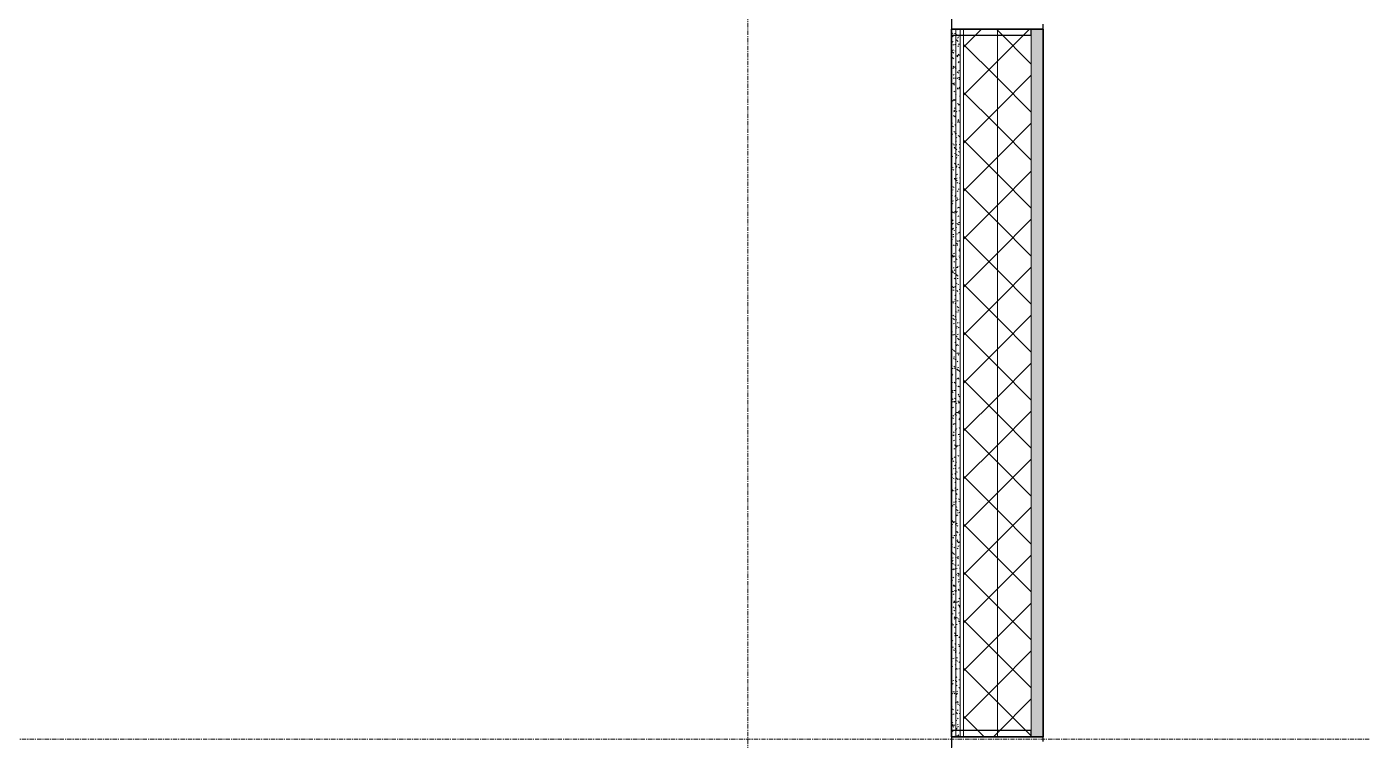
# Model space of a CAD drawing. Header units: millimetres. Extents: x -4948 to 42228, y -4856 to 69378.
# Drawn here: x 34360 to 38294, y 8489 to 10592 of the extents above; entities that cross this region are included whole.
import ezdxf

# ---------------------------------------------------------------- set-up
doc = ezdxf.new("R2010")
doc.units = ezdxf.units.MM
doc.linetypes.add('Линия сетки', pattern=[22.225, 12.7, -3.175, 3.175, -3.175])
for name, color, linetype, lineweight in [('A-FLOR', 192, 'Continuous', 13), ('A-GLAZ-CWMG', 51, 'Continuous', 9), ('A-WALL', 113, 'Continuous', 13), ('A-WALL-PATT', 111, 'Continuous', 13), ('S-GRID', 1, 'Continuous', 30)]:
    doc.layers.add(name, color=color, linetype=linetype, lineweight=lineweight)

# ---------------------------------------------------------------- blocks, each defined once
blk = doc.blocks.new('27ELB-RD-AR-0000-BIM_rvt-1-1 этаж отм_ _0_000 лотки')
at = {"layer": 'A-WALL-PATT', "lineweight": 5}
blk.add_hatch(color=252, dxfattribs=at).paths.add_polyline_path([(37354, 8499.1), (37354, 10585.1), (37319, 10585.1), (37319, 8499.1)], flags=0)
at = {"layer": 'A-GLAZ-CWMG', "color": 252, "lineweight": 25, "extrusion": (0, 0, -1)}
for p, q in [((37084, 10617.1), (37084, 10567.1)), ((37319, 10567.1), (37319, 10585.1)), ((37319, 10585.1), (37354, 10585.1)), ((37354, 10585.1), (37354, 10599.1)), ((37084, 10567.1), (37319, 10567.1)), ((37319, 8517.1), (37084, 8517.1)), ((37084, 8517.1), (37084, 8467.1)), ((37319, 8499.1), (37319, 8517.1)), ((37354, 8499.1), (37319, 8499.1)), ((37354, 8485.1), (37354, 8499.1))]:
    blk.add_line(p, q, dxfattribs=at)
at = {"layer": 'A-WALL', "color": 252, "lineweight": 35}
for p, q in [((37084, 10585.1), (37084, 8499.1)), ((37354, 10585.1), (37084, 10585.1)), ((37354, 8499.1), (37354, 10585.1)), ((37084, 8499.1), (37354, 8499.1))]:
    blk.add_line(p, q, dxfattribs=at)
at = {"layer": 'A-WALL', "color": 252, "lineweight": 9}
for p, q in [((37096.5, 8499.1), (37096.5, 10585.1)), ((37109, 8499.1), (37109, 10585.1)), ((37119, 8499.1), (37119, 10585.1)), ((37219, 8499.1), (37219, 10585.1)), ((37319, 8499.1), (37319, 10585.1))]:
    blk.add_line(p, q, dxfattribs=at)
at = {"layer": 'A-WALL-PATT', "color": 252, "linetype": 'Continuous', "lineweight": 9}
for p, q in [((37100.7, 10583), (37103.3, 10585)), ((37119, 10531.8), (37172.3, 10585.1)), ((37219, 10581.4), (37215.3, 10585.1)), ((37219, 10490.3), (37313.7, 10585.1)), ((37084, 10570.8), (37085.3, 10571)), ((37084, 10552.8), (37086.4, 10551.3)), ((37085.3, 10571.2), (37088, 10573.3)), ((37085.9, 10564.8), (37088.4, 10562.5)), ((37086.1, 10546.7), (37088.8, 10548.8)), ((37092.3, 10571.9), (37095.7, 10572.4)), ((37098.5, 10568.9), (37101.3, 10567.1)), ((37098.5, 10553.2), (37100.9, 10551.1)), ((37100.9, 10551.1), (37100.9, 10551.1)), ((37100.9, 10551.1), (37103.4, 10548.8)), ((37101.5, 10558.5), (37104.1, 10560.5)), ((37103.8, 10565.5), (37106.7, 10563.7)), ((37319, 10481.4), (37219, 10581.4)), ((37084, 10505.1), (37084.9, 10505.2)), ((37086.4, 10518.2), (37088.7, 10516.1)), ((37086.9, 10522.3), (37089.6, 10524.3)), ((37088.1, 10538.5), (37091.4, 10538.9)), ((37088.7, 10516.1), (37088.7, 10516.1)), ((37088.7, 10516.1), (37091.2, 10513.8)), ((37093.7, 10539.2), (37096.5, 10539.6)), ((37093.8, 10521.3), (37096.5, 10519.6)), ((37096.5, 10539.6), (37097, 10539.7)), ((37096.5, 10519.6), (37096.7, 10519.5)), ((37099.8, 10507.2), (37103.1, 10507.6)), ((37099.8, 10506), (37102.3, 10503.7)), ((37102.3, 10534), (37104.9, 10536.1)), ((37103.1, 10509.6), (37105.7, 10511.6)), ((37104, 10540.6), (37107.4, 10541)), ((37105.4, 10507.9), (37108.8, 10508.3)), ((37108.7, 10537.1), (37109, 10536.9)), ((37219, 10440), (37119, 10540)), ((37084, 10472.2), (37086.3, 10472.5)), ((37084.8, 10501.8), (37087.6, 10500)), ((37087.6, 10471), (37090.1, 10468.7)), ((37087.7, 10497.8), (37090.4, 10499.8)), ((37088.5, 10473.3), (37091.2, 10475.4)), ((37089.7, 10473.4), (37092.5, 10471.6)), ((37093.3, 10473.4), (37096.5, 10473.8)), ((37095.1, 10470), (37096.5, 10469.1)), ((37096.5, 10473.8), (37096.6, 10473.9)), ((37096.5, 10469.1), (37097.9, 10468.2)), ((37103.9, 10485.1), (37106.5, 10487.1)), ((37104.1, 10489.5), (37106.9, 10487.7)), ((37119, 10390.3), (37219, 10490.3)), ((37085, 10425.8), (37087.9, 10424)), ((37089, 10440), (37092.3, 10440.4)), ((37089.3, 10448.9), (37092, 10450.9)), ((37090.1, 10424.4), (37092.8, 10426.4)), ((37094.7, 10440.7), (37096.5, 10441)), ((37096.5, 10441), (37098, 10441.2)), ((37100, 10441.6), (37102.8, 10439.8)), ((37100.3, 10459.4), (37102.6, 10457.2)), ((37102.6, 10457.2), (37102.6, 10457.2)), ((37102.6, 10457.2), (37105.1, 10455)), ((37104.7, 10460.6), (37107.3, 10462.7)), ((37105, 10442.1), (37108.3, 10442.5)), ((37105.3, 10438.2), (37108.1, 10436.4)), ((37105.5, 10436.1), (37108.1, 10438.2)), ((37219, 10348.9), (37319, 10448.9)), ((37319, 10340), (37219, 10440)), ((37084, 10406.4), (37085.8, 10406.7)), ((37088.1, 10424.4), (37090.5, 10422.2)), ((37090.5, 10422.2), (37090.5, 10422.2)), ((37090.5, 10422.2), (37092.9, 10420)), ((37090.9, 10399.9), (37093.6, 10402)), ((37095.3, 10394), (37096.5, 10393.3)), ((37096.5, 10393.3), (37098.1, 10392.2)), ((37100.7, 10408.6), (37104.1, 10409.1)), ((37101.5, 10412.1), (37104, 10409.8)), ((37106.3, 10411.7), (37108.9, 10413.7)), ((37106.4, 10409.4), (37109, 10409.7)), ((37107.1, 10387.2), (37109, 10388.7)), ((37219, 10298.6), (37119, 10398.6)), ((37084, 10373.5), (37087.2, 10374)), ((37086.3, 10374.5), (37089.1, 10372.7)), ((37089.4, 10377.1), (37091.8, 10374.8)), ((37091.7, 10375.5), (37094.4, 10377.5)), ((37092.5, 10351), (37095.2, 10353)), ((37094.2, 10374.9), (37096.5, 10375.2)), ((37096.5, 10375.2), (37097.5, 10375.3)), ((37102, 10365.5), (37104.4, 10363.4)), ((37104.4, 10363.4), (37104.4, 10363.4)), ((37104.4, 10363.4), (37106.8, 10361.1)), ((37105.6, 10362.2), (37108.4, 10360.4)), ((37107.9, 10362.7), (37109, 10363.6)), ((37119, 10248.9), (37219, 10348.9)), ((37084, 10307.8), (37086.8, 10308.1)), ((37089.9, 10330.5), (37092.2, 10328.4)), ((37090, 10341.4), (37093.3, 10341.9)), ((37091.2, 10346.1), (37094, 10344.3)), ((37092.2, 10328.4), (37092.2, 10328.4)), ((37092.2, 10328.4), (37094.7, 10326.1)), ((37093.3, 10326.5), (37096, 10328.6)), ((37095.6, 10342.2), (37096.5, 10342.3)), ((37096.5, 10342.7), (37099.4, 10340.9)), ((37096.5, 10342.3), (37098.9, 10342.6)), ((37101.4, 10314.3), (37104.3, 10312.5)), ((37101.7, 10310.1), (37105, 10310.5)), ((37103.3, 10318.3), (37105.7, 10316)), ((37105.9, 10343.6), (37109, 10344)), ((37106.8, 10310.9), (37109, 10309.5)), ((37107.3, 10310.9), (37109, 10311.1)), ((37108.7, 10338.3), (37109, 10338.5)), ((37219, 10207.5), (37319, 10307.5)), ((37084.8, 10275), (37088.2, 10275.4)), ((37086.5, 10298.5), (37089.4, 10296.7)), ((37091.1, 10283.3), (37093.6, 10281)), ((37094.1, 10302), (37096.5, 10303.8)), ((37094.9, 10277.6), (37096.5, 10278.8)), ((37095.2, 10276.4), (37096.5, 10276.5)), ((37096.5, 10303.8), (37096.8, 10304.1)), ((37096.5, 10278.8), (37097.6, 10279.6)), ((37096.5, 10276.5), (37098.5, 10276.8)), ((37103.8, 10271.7), (37106.1, 10269.5)), ((37106.1, 10269.5), (37106.1, 10269.5)), ((37106.1, 10269.5), (37108.6, 10267.3)), ((37319, 10198.6), (37219, 10298.6)), ((37084, 10249.6), (37085.2, 10248.8)), ((37087.8, 10247.2), (37090.6, 10245.4)), ((37090.9, 10242.9), (37094.2, 10243.4)), ((37091.6, 10236.7), (37093.9, 10234.5)), ((37093.9, 10234.5), (37093.9, 10234.5)), ((37093.9, 10234.5), (37096.4, 10232.3)), ((37095.7, 10253.1), (37096.5, 10253.7)), ((37096.5, 10253.7), (37098.4, 10255.1)), ((37096.5, 10243.7), (37099.9, 10244.1)), ((37096.5, 10228.6), (37099.2, 10230.7)), ((37096.8, 10266.7), (37099.6, 10264.9)), ((37106.9, 10245), (37109, 10245.3)), ((37107, 10234.9), (37109, 10233.7)), ((37219, 10157.2), (37119, 10257.2)), ((37084, 10197.5), (37084.3, 10197.3)), ((37084.4, 10209.2), (37087.7, 10209.6)), ((37092.7, 10218.8), (37095.5, 10217)), ((37092.8, 10189.4), (37095.3, 10187.1)), ((37097.3, 10204.2), (37100, 10206.2)), ((37098, 10215.4), (37100.8, 10213.6)), ((37102.6, 10211.6), (37105.9, 10212)), ((37105, 10224.4), (37107.5, 10222.1)), ((37108.3, 10212.3), (37109, 10212.4)), ((37119, 10107.5), (37219, 10207.5)), ((37084, 10168.8), (37084.4, 10169.2)), ((37085.8, 10176.5), (37089.1, 10176.9)), ((37088, 10171.3), (37090.8, 10169.5)), ((37096.1, 10177.8), (37096.5, 10177.9)), ((37096.5, 10177.9), (37099.4, 10178.3)), ((37098.1, 10179.7), (37100.8, 10181.7)), ((37098.9, 10155.2), (37101.6, 10157.3)), ((37102.9, 10187), (37105.7, 10185.2)), ((37105.5, 10177.8), (37107.8, 10175.7)), ((37107.8, 10175.7), (37107.8, 10175.7)), ((37107.8, 10175.7), (37109, 10174.6)), ((37108.3, 10183.6), (37109, 10183.2)), ((37219, 10066.1), (37319, 10166.1)), ((37319, 10057.2), (37219, 10157.2)), ((37084, 10143.7), (37085.2, 10144.7)), ((37084, 10123.3), (37086.7, 10121.5)), ((37084, 10118.7), (37086, 10120.2)), ((37085.3, 10110.7), (37088.7, 10111.1)), ((37089.2, 10119.9), (37092.1, 10118.1)), ((37091.8, 10144.4), (37095.2, 10144.8)), ((37093.3, 10142.8), (37095.7, 10140.7)), ((37095.7, 10140.7), (37095.7, 10140.7)), ((37095.7, 10140.7), (37096.5, 10139.9)), ((37096.5, 10139.9), (37098.2, 10138.4)), ((37097.5, 10145.1), (37100.8, 10145.6)), ((37098.3, 10139.5), (37101.1, 10137.7)), ((37099.7, 10130.7), (37102.4, 10132.8)), ((37103.6, 10113.1), (37106.9, 10113.5)), ((37106.7, 10130.6), (37109, 10128.5)), ((37107.8, 10146.5), (37109, 10146.7)), ((37219, 10015.8), (37119, 10115.8)), ((37084, 10105.3), (37086, 10103.4)), ((37084, 10077.6), (37084.4, 10077.7)), ((37084.2, 10093.7), (37086.8, 10095.8)), ((37086.7, 10078), (37090, 10078.4)), ((37094.1, 10091.5), (37096.5, 10090.1)), ((37094.6, 10095.6), (37096.5, 10093.8)), ((37096.5, 10093.8), (37097.1, 10093.3)), ((37096.5, 10090.1), (37097, 10089.7)), ((37097, 10079.3), (37100.4, 10079.8)), ((37099.5, 10088.1), (37102.3, 10086.3)), ((37100.5, 10106.3), (37103.2, 10108.3)), ((37101.3, 10081.8), (37104, 10083.8)), ((37107.2, 10084), (37109, 10082.4)), ((37108.5, 10107.7), (37109, 10107.4)), ((37084, 10059.1), (37084.9, 10058.3)), ((37085, 10069.2), (37087.6, 10071.3)), ((37085.8, 10044.8), (37088.4, 10046.8)), ((37089.5, 10044), (37092.3, 10042.2)), ((37092.8, 10045.9), (37096.1, 10046.3)), ((37095.1, 10049), (37096.5, 10047.7)), ((37096.5, 10047.7), (37097.4, 10046.8)), ((37097.4, 10046.8), (37097.4, 10046.8)), ((37097.4, 10046.8), (37099.9, 10044.6)), ((37098.4, 10046.6), (37101.8, 10047.1)), ((37102.1, 10057.3), (37104.8, 10059.4)), ((37102.9, 10032.9), (37105.6, 10034.9)), ((37104.4, 10059.7), (37107.2, 10057.9)), ((37108.5, 10036.7), (37109, 10036.2)), ((37108.8, 10048), (37109, 10048)), ((37119, 9966.1), (37219, 10066.1)), ((37084, 10013), (37085.3, 10011.8)), ((37085.3, 10011.8), (37085.3, 10011.8)), ((37085.3, 10011.8), (37087.7, 10009.6)), ((37085.4, 9996.1), (37088.2, 9994.3)), ((37086.3, 10012.1), (37089.6, 10012.6)), ((37086.6, 10020.3), (37089.2, 10022.3)), ((37087.4, 9995.8), (37090, 9997.9)), ((37096.3, 10001.7), (37096.5, 10001.6)), ((37096.5, 10001.6), (37098.8, 9999.4)), ((37099.7, 10012.2), (37102.6, 10010.4)), ((37103.7, 10008.4), (37106.4, 10010.4)), ((37104.5, 10014.5), (37107.8, 10015)), ((37219, 9924.7), (37319, 10024.7)), ((37319, 9915.8), (37219, 10015.8)), ((37084, 9979), (37085.3, 9979.1)), ((37084.2, 9966.7), (37086.6, 9964.4)), ((37087.7, 9979.4), (37091, 9979.9)), ((37088.2, 9971.4), (37090.8, 9973.4)), ((37090.7, 9992.7), (37093.5, 9990.9)), ((37095.6, 9964.3), (37096.5, 9963.7)), ((37096.5, 9963.7), (37098.4, 9962.5)), ((37096.8, 9955.1), (37099.2, 9953)), ((37098, 9980.8), (37101.3, 9981.2)), ((37101, 9960.9), (37103.8, 9959.1)), ((37104.5, 9983.9), (37107.2, 9986)), ((37105.3, 9959.5), (37108, 9961.5)), ((37109, 9990.1), (37109, 9990.1)), ((37219, 9874.3), (37119, 9974.3)), ((37084.7, 9920.1), (37087, 9918)), ((37087, 9918), (37087, 9918)), ((37087, 9918), (37089.5, 9915.7)), ((37087.2, 9913.6), (37090.5, 9914.1)), ((37089, 9946.9), (37091.6, 9948.9)), ((37089.8, 9922.4), (37092.4, 9924.5)), ((37091, 9916.7), (37093.8, 9914.9)), ((37093.7, 9947.4), (37096.5, 9947.7)), ((37096.5, 9947.7), (37097.1, 9947.8)), ((37099.2, 9953), (37099.2, 9953)), ((37099.2, 9953), (37101.6, 9950.7)), ((37099.4, 9948.1), (37102.7, 9948.5)), ((37105.4, 9916), (37108.8, 9916.5)), ((37105.9, 9932.5), (37108.7, 9930.7)), ((37106.1, 9935), (37108.8, 9937)), ((37119, 9824.7), (37219, 9924.7)), ((37084, 9895.9), (37084.8, 9895.4)), ((37084, 9880.3), (37086.3, 9880.6)), ((37088.6, 9880.9), (37091.9, 9881.4)), ((37090.6, 9897.9), (37093.2, 9900)), ((37091.4, 9873.5), (37094, 9875.5)), ((37098.1, 9907.9), (37100.5, 9905.6)), ((37098.9, 9882.3), (37102.3, 9882.7)), ((37101.2, 9884.9), (37104, 9883.1)), ((37106.9, 9910.5), (37109, 9912.1)), ((37107.7, 9886), (37109, 9887)), ((37219, 9783.2), (37319, 9883.2)), ((37085.9, 9872.9), (37088.4, 9870.6)), ((37086.8, 9868.8), (37089.7, 9867)), ((37092.2, 9865.4), (37095, 9863.6)), ((37092.2, 9849), (37094.8, 9851)), ((37094.7, 9848.8), (37096.5, 9849.1)), ((37096.5, 9849.1), (37098, 9849.3)), ((37097.1, 9837), (37099.9, 9835.2)), ((37098.5, 9861.3), (37100.9, 9859.1)), ((37100.3, 9849.6), (37103.6, 9850)), ((37100.9, 9859.1), (37100.9, 9859.1)), ((37100.9, 9859.1), (37103.4, 9856.9)), ((37108.5, 9861.6), (37109, 9861.9)), ((37319, 9774.3), (37219, 9874.3)), ((37084, 9820.1), (37085, 9819.4)), ((37086.4, 9826.3), (37088.7, 9824.1)), ((37088.2, 9815.1), (37091.5, 9815.5)), ((37088.7, 9824.1), (37088.7, 9824.1)), ((37088.7, 9824.1), (37091.2, 9821.9)), ((37093, 9824.5), (37095.6, 9826.6)), ((37093.8, 9800.1), (37096.4, 9802.1)), ((37099.8, 9814), (37102.3, 9811.7)), ((37102.5, 9833.6), (37105.3, 9831.8)), ((37106.4, 9817.5), (37109, 9817.8)), ((37107.4, 9805.2), (37109, 9804.1)), ((37219, 9732.9), (37119, 9832.9)), ((37084, 9781.7), (37087.2, 9782.1)), ((37084, 9769.5), (37086.2, 9768.1)), ((37087.6, 9779), (37090.1, 9776.7)), ((37089.5, 9782.4), (37092.9, 9782.8)), ((37092.4, 9789.4), (37095.3, 9787.6)), ((37094.6, 9775.6), (37096.5, 9777.1)), ((37096.5, 9777.1), (37097.2, 9777.6)), ((37099.9, 9783.8), (37103.2, 9784.2)), ((37100.3, 9767.4), (37102.6, 9765.3)), ((37102.6, 9765.3), (37102.6, 9765.3)), ((37102.6, 9765.3), (37105.1, 9763)), ((37102.7, 9757.6), (37105.5, 9755.8)), ((37119, 9683.2), (37219, 9783.2)), ((37088.1, 9732.4), (37090.5, 9730.3)), ((37088.3, 9741.5), (37091.1, 9739.7)), ((37090.5, 9730.3), (37090.5, 9730.3)), ((37090.5, 9730.3), (37092.9, 9728)), ((37093.7, 9738.1), (37096.5, 9736.3)), ((37095.4, 9751.1), (37096.5, 9752)), ((37095.6, 9750.3), (37096.5, 9750.4)), ((37096.2, 9726.7), (37096.5, 9726.9)), ((37096.5, 9752), (37098, 9753.2)), ((37096.5, 9750.4), (37098.9, 9750.8)), ((37096.5, 9736.3), (37096.5, 9736.3)), ((37096.5, 9726.9), (37098.8, 9728.7)), ((37101.3, 9751.1), (37104.6, 9751.5)), ((37101.5, 9720.2), (37104, 9717.9)), ((37107.3, 9719), (37109, 9719.2)), ((37219, 9641.8), (37319, 9741.8)), ((37319, 9632.9), (37219, 9732.9)), ((37084, 9693.7), (37086.5, 9692.1)), ((37084.9, 9683.1), (37088.2, 9683.6)), ((37089.1, 9716.6), (37092.4, 9717)), ((37089.4, 9685.2), (37091.8, 9682.9)), ((37090.5, 9683.9), (37093.8, 9684.3)), ((37097, 9702.2), (37099.6, 9704.2)), ((37097.8, 9677.7), (37100.4, 9679.8)), ((37098.6, 9709.7), (37101.4, 9707.9)), ((37100.8, 9685.2), (37104.1, 9685.7)), ((37103.9, 9706.3), (37106.8, 9704.5)), ((37219, 9591.5), (37119, 9691.5)), ((37084, 9642), (37084.1, 9642.1)), ((37084.9, 9642.6), (37087.7, 9640.8)), ((37093.9, 9662.1), (37096.5, 9660.5)), ((37096.5, 9660.5), (37096.7, 9660.3)), ((37096.6, 9651.8), (37099.9, 9652.2)), ((37098.6, 9653.2), (37101.2, 9655.3)), ((37102, 9673.6), (37104.4, 9671.4)), ((37102.2, 9652.5), (37105.5, 9653)), ((37104.4, 9671.4), (37104.4, 9671.4)), ((37104.4, 9671.4), (37106.8, 9669.2)), ((37108.8, 9677.9), (37109, 9677.8)), ((37119, 9541.8), (37219, 9641.8)), ((37084, 9617), (37084.9, 9617.7)), ((37089.8, 9614.2), (37092.6, 9612.4)), ((37089.9, 9638.6), (37092.2, 9636.4)), ((37090, 9618.1), (37093.4, 9618.5)), ((37092.2, 9636.4), (37092.2, 9636.4)), ((37092.2, 9636.4), (37094.7, 9634.2)), ((37095.1, 9610.8), (37096.5, 9610)), ((37096.5, 9610), (37098, 9609)), ((37099.4, 9628.8), (37102, 9630.8)), ((37100.2, 9604.3), (37102.8, 9606.3)), ((37103.3, 9626.3), (37105.7, 9624)), ((37104.2, 9630.3), (37107, 9628.5)), ((37108.3, 9620.5), (37109, 9620.5)), ((37219, 9500.4), (37319, 9600.4)), ((37084, 9591.9), (37085.7, 9593.2)), ((37084, 9566.8), (37086.5, 9568.7)), ((37085.1, 9566.7), (37088, 9564.8)), ((37085.8, 9584.6), (37089.1, 9585)), ((37091.1, 9591.3), (37093.6, 9589)), ((37091.4, 9585.3), (37094.8, 9585.8)), ((37100.1, 9582.4), (37102.9, 9580.6)), ((37101, 9579.8), (37103.6, 9581.9)), ((37101.8, 9586.7), (37105.1, 9587.1)), ((37103.7, 9579.7), (37106.1, 9577.6)), ((37105.4, 9579), (37108.2, 9577.2)), ((37106.1, 9577.6), (37106.1, 9577.6)), ((37106.1, 9577.6), (37108.6, 9575.3)), ((37319, 9491.5), (37219, 9591.5)), ((37084.6, 9542.2), (37087.3, 9544.3)), ((37091.6, 9544.7), (37093.9, 9542.6)), ((37093.9, 9542.6), (37093.9, 9542.6)), ((37093.9, 9542.6), (37096.4, 9540.3)), ((37095.4, 9534.8), (37096.5, 9534.2)), ((37096.5, 9534.2), (37098.2, 9533)), ((37097.5, 9553.3), (37100.8, 9553.7)), ((37101.8, 9555.4), (37104.4, 9557.4)), ((37102.6, 9530.9), (37105.2, 9532.9)), ((37103.1, 9554), (37106.5, 9554.4)), ((37105, 9532.5), (37107.5, 9530.2)), ((37219, 9450.1), (37119, 9550.1)), ((37084, 9518.6), (37084, 9518.6)), ((37084, 9505.6), (37084.3, 9505.3)), ((37085.4, 9517.7), (37088.1, 9519.8)), ((37086.2, 9493.3), (37088.9, 9495.3)), ((37086.4, 9515.3), (37089.2, 9513.5)), ((37086.7, 9486.1), (37090.1, 9486.5)), ((37091, 9519.5), (37094.3, 9520)), ((37091.3, 9486.9), (37094.1, 9485.1)), ((37092.4, 9486.8), (37095.7, 9487.3)), ((37092.8, 9497.5), (37095.3, 9495.2)), ((37096.6, 9483.5), (37099.5, 9481.7)), ((37102.7, 9488.2), (37106, 9488.6)), ((37103.4, 9506.4), (37106, 9508.5)), ((37104.2, 9481.9), (37106.8, 9484)), ((37105.5, 9485.9), (37107.8, 9483.7)), ((37105.6, 9503), (37108.5, 9501.2)), ((37107.8, 9483.7), (37107.8, 9483.7)), ((37107.8, 9483.7), (37109, 9482.7)), ((37119, 9400.4), (37219, 9500.4)), ((37087, 9468.8), (37089.7, 9470.8)), ((37087.8, 9444.3), (37090.5, 9446.4)), ((37093.3, 9450.9), (37095.7, 9448.7)), ((37095.7, 9448.7), (37095.7, 9448.7)), ((37095.7, 9448.7), (37096.5, 9448)), ((37096.5, 9448), (37098.2, 9446.5)), ((37098.5, 9454.7), (37101.8, 9455.2)), ((37101.5, 9455.1), (37104.4, 9453.3)), ((37104.1, 9455.5), (37107.4, 9455.9)), ((37105, 9457.5), (37107.6, 9459.5)), ((37106.9, 9451.7), (37109, 9450.4)), ((37219, 9359), (37319, 9459)), ((37319, 9350.1), (37219, 9450.1)), ((37084, 9420), (37084.9, 9420.1)), ((37084, 9413.3), (37086, 9411.5)), ((37086.6, 9439.4), (37089.4, 9437.6)), ((37088.6, 9419.9), (37091.3, 9421.9)), ((37091.9, 9421), (37095.3, 9421.4)), ((37094.6, 9403.6), (37096.5, 9401.9)), ((37096.9, 9407.6), (37099.7, 9405.8)), ((37105.8, 9433), (37108.4, 9435)), ((37106.6, 9408.5), (37109, 9410.4)), ((37106.7, 9438.6), (37109, 9436.5)), ((37219, 9308.6), (37119, 9408.6)), ((37084, 9390.5), (37085.3, 9389.7)), ((37084, 9367.2), (37084.9, 9366.3)), ((37087.7, 9387.6), (37091, 9388)), ((37087.8, 9388), (37090.7, 9386.2)), ((37089.4, 9395.4), (37092.1, 9397.4)), ((37090.2, 9370.9), (37092.9, 9373)), ((37093.3, 9388.3), (37096.5, 9388.7)), ((37096.5, 9401.9), (37097.1, 9401.3)), ((37096.5, 9388.7), (37096.6, 9388.7)), ((37103.6, 9389.7), (37107, 9390.1)), ((37107.1, 9375.8), (37109, 9374.6)), ((37107.2, 9392), (37109, 9390.4)), ((37107.4, 9384.1), (37109, 9385.3)), ((37084, 9354.2), (37084.5, 9354.3)), ((37091, 9346.4), (37093.7, 9348.5)), ((37091.8, 9322), (37094.5, 9324)), ((37092.7, 9359.7), (37095.6, 9357.9)), ((37095.1, 9357), (37096.5, 9355.7)), ((37096.5, 9355.7), (37097.4, 9354.9)), ((37097.4, 9354.9), (37097.4, 9354.9)), ((37097.4, 9354.9), (37099.9, 9352.6)), ((37098.1, 9356.2), (37100.9, 9354.4)), ((37099.4, 9356.2), (37102.7, 9356.7)), ((37103, 9327.9), (37105.8, 9326.1)), ((37105, 9357), (37108.3, 9357.4)), ((37108.2, 9359.6), (37109, 9360.2)), ((37108.4, 9324.4), (37109, 9324)), ((37108.5, 9344.8), (37109, 9344.3)), ((37109, 9335.1), (37109, 9335.1)), ((37119, 9259), (37219, 9359)), ((37084, 9321.3), (37085.9, 9321.6)), ((37084, 9321.1), (37085.3, 9319.9)), ((37085.3, 9319.9), (37085.3, 9319.9)), ((37085.3, 9319.9), (37087.7, 9317.6)), ((37088.1, 9312.1), (37090.9, 9310.3)), ((37088.6, 9289), (37092, 9289.5)), ((37092.6, 9297.5), (37095.3, 9299.5)), ((37092.9, 9322.5), (37096.2, 9322.9)), ((37094.3, 9289.8), (37096.5, 9290.1)), ((37096.3, 9309.8), (37096.5, 9309.6)), ((37096.5, 9309.6), (37098.8, 9307.5)), ((37096.5, 9290.1), (37097.6, 9290.2)), ((37104.6, 9291.1), (37107.9, 9291.6)), ((37109, 9298.2), (37109, 9298.1)), ((37219, 9217.6), (37319, 9317.6)), ((37319, 9208.6), (37219, 9308.6)), ((37084, 9264.2), (37086.8, 9262.4)), ((37084, 9255.5), (37085.4, 9255.7)), ((37084.2, 9274.8), (37086.6, 9272.5)), ((37089.3, 9260.8), (37092.2, 9259)), ((37093.4, 9273), (37096.1, 9275.1)), ((37094.2, 9248.6), (37096.5, 9250.3)), ((37096.5, 9250.3), (37096.9, 9250.6)), ((37096.8, 9263.2), (37099.1, 9261)), ((37098.3, 9280.3), (37101.2, 9278.5)), ((37099.1, 9261), (37099.1, 9261)), ((37099.1, 9261), (37101.6, 9258.8)), ((37100.3, 9257.7), (37103.7, 9258.1)), ((37106, 9258.4), (37109, 9258.8)), ((37108.6, 9248.5), (37109, 9248.2)), ((37219, 9167.2), (37119, 9267.2)), ((37084, 9222.7), (37086.8, 9223)), ((37084.7, 9228.2), (37087, 9226)), ((37087, 9226), (37087, 9226)), ((37087, 9226), (37089.5, 9223.8)), ((37093.8, 9224), (37096.5, 9224.3)), ((37094.2, 9232.4), (37096.5, 9230.9)), ((37095, 9224.1), (37096.5, 9225.2)), ((37096.5, 9230.9), (37097.1, 9230.6)), ((37096.5, 9225.2), (37097.7, 9226.1)), ((37096.5, 9224.3), (37097.1, 9224.4)), ((37098, 9215.9), (37100.5, 9213.6)), ((37099.6, 9229), (37102.4, 9227.2)), ((37119, 9117.6), (37219, 9217.6)), ((37085.9, 9180.9), (37088.4, 9178.6)), ((37089.6, 9190.5), (37092.9, 9191)), ((37089.6, 9184.8), (37092.4, 9183)), ((37095.2, 9191.3), (37096.5, 9191.4)), ((37095.8, 9199.6), (37096.5, 9200.1)), ((37096.5, 9200.1), (37098.5, 9201.7)), ((37096.5, 9191.4), (37098.5, 9191.7)), ((37096.6, 9175.2), (37099.3, 9177.2)), ((37098.5, 9169.3), (37100.9, 9167.2)), ((37100.9, 9167.2), (37100.9, 9167.2)), ((37100.9, 9167.2), (37103.4, 9164.9)), ((37104.5, 9200.6), (37107.3, 9198.8)), ((37105.5, 9192.6), (37108.8, 9193.1)), ((37219, 9076.1), (37319, 9176.1)), ((37319, 9067.2), (37219, 9167.2)), ((37084, 9165.4), (37084, 9165.4)), ((37084, 9156.9), (37086.4, 9157.2)), ((37084, 9140.4), (37084.8, 9141)), ((37085.4, 9136.9), (37088.3, 9135.1)), ((37086.4, 9134.3), (37088.7, 9132.2)), ((37088.7, 9132.2), (37088.7, 9132.2)), ((37088.7, 9132.2), (37091.2, 9129.9)), ((37090.8, 9133.5), (37093.6, 9131.7)), ((37097.4, 9150.7), (37100.1, 9152.7)), ((37098.2, 9126.2), (37100.9, 9128.3)), ((37099.8, 9153), (37102.7, 9151.2)), ((37101.3, 9159.2), (37104.6, 9159.6)), ((37106.9, 9159.9), (37109, 9160.2)), ((37084, 9115.3), (37085.6, 9116.5)), ((37084, 9090.2), (37086.4, 9092)), ((37084.4, 9124.1), (37087.8, 9124.5)), ((37090.5, 9092), (37093.8, 9092.4)), ((37094.8, 9125.4), (37096.5, 9125.7)), ((37095.7, 9105.1), (37096.5, 9104.6)), ((37096.1, 9092.7), (37096.5, 9092.8)), ((37096.5, 9125.7), (37098.1, 9125.9)), ((37096.5, 9104.6), (37098.5, 9103.3)), ((37096.5, 9092.8), (37099.5, 9093.2)), ((37099, 9101.7), (37101.7, 9103.8)), ((37099.8, 9122), (37102.3, 9119.8)), ((37101.1, 9101.7), (37103.9, 9099.9)), ((37106.5, 9094.1), (37109, 9094.4)), ((37219, 9025.8), (37119, 9125.8)), ((37084, 9058.3), (37087.3, 9058.7)), ((37084.5, 9065.5), (37087.2, 9067.6)), ((37087.6, 9087.1), (37090.1, 9084.8)), ((37091, 9057.5), (37093.9, 9055.7)), ((37099.8, 9077.3), (37102.5, 9079.3)), ((37100.3, 9075.5), (37102.6, 9073.3)), ((37100.6, 9052.8), (37103.3, 9054.8)), ((37102.2, 9060.7), (37105.6, 9061.1)), ((37102.6, 9073.3), (37102.6, 9073.3)), ((37102.6, 9073.3), (37105.1, 9071.1)), ((37106, 9073.3), (37108.8, 9071.5)), ((37107.8, 9061.4), (37109, 9061.5)), ((37119, 8976.1), (37219, 9076.1)), ((37084, 9036.8), (37084.9, 9036.2)), ((37085.3, 9041), (37088, 9043.1)), ((37085.4, 9025.6), (37088.7, 9026)), ((37086.1, 9016.6), (37088.8, 9018.6)), ((37086.9, 9009.6), (37089.8, 9007.8)), ((37088.1, 9040.5), (37090.5, 9038.3)), ((37090.5, 9038.3), (37090.5, 9038.3)), ((37090.5, 9038.3), (37092.9, 9036.1)), ((37095.7, 9026.9), (37096.5, 9027)), ((37096.5, 9027), (37099, 9027.4)), ((37101.3, 9025.7), (37104.1, 9023.9)), ((37101.4, 9028.3), (37104.1, 9030.4)), ((37101.5, 9028.2), (37104, 9025.9)), ((37219, 8934.7), (37319, 9034.7)), ((37319, 8925.8), (37219, 9025.8)), ((37086.9, 8992.1), (37089.6, 8994.1)), ((37089.4, 8993.2), (37091.8, 8990.9)), ((37091.5, 8993.5), (37094.8, 8993.9)), ((37092.3, 9006.2), (37095.1, 9004.4)), ((37097.1, 8994.2), (37100.4, 8994.7)), ((37097.2, 8977.8), (37100, 8976)), ((37102, 8981.6), (37104.4, 8979.5)), ((37102.2, 9003.9), (37104.9, 9005.9)), ((37102.5, 8974.4), (37105.4, 8972.6)), ((37103, 8979.4), (37105.7, 8981.4)), ((37104.4, 8979.5), (37104.4, 8979.5)), ((37104.4, 8979.5), (37106.8, 8977.2)), ((37107.4, 8995.6), (37109, 8995.8)), ((37219, 8884.4), (37119, 8984.4)), ((37084, 8960.9), (37085.1, 8960.2)), ((37084.9, 8959.7), (37088.3, 8960.2)), ((37087.7, 8967.6), (37090.4, 8969.7)), ((37088.5, 8943.2), (37091.2, 8945.2)), ((37089.9, 8946.6), (37092.2, 8944.5)), ((37092.2, 8944.5), (37092.2, 8944.5)), ((37092.2, 8944.5), (37094.7, 8942.2)), ((37103.2, 8962.1), (37106.5, 8962.6)), ((37103.3, 8934.3), (37105.7, 8932.1)), ((37103.8, 8954.9), (37106.5, 8957)), ((37104.6, 8930.4), (37107.3, 8932.5)), ((37107.4, 8946), (37109, 8945)), ((37108.8, 8962.9), (37109, 8962.9)), ((37119, 8834.7), (37219, 8934.7)), ((37084, 8926.7), (37084, 8926.7)), ((37084, 8910.4), (37086.3, 8908.9)), ((37086.3, 8927), (37089.6, 8927.5)), ((37089.3, 8918.7), (37092, 8920.7)), ((37090.1, 8894.2), (37092.8, 8896.3)), ((37091.1, 8899.3), (37093.6, 8897.1)), ((37092.4, 8895), (37095.7, 8895.4)), ((37092.5, 8930.2), (37095.4, 8928.4)), ((37096.6, 8928.4), (37100, 8928.8)), ((37098, 8895.7), (37101.3, 8896.1)), ((37102.8, 8898.4), (37105.6, 8896.6)), ((37105.4, 8906), (37108.1, 8908)), ((37108.3, 8897), (37109, 8897.1)), ((37219, 8793.3), (37319, 8893.3)), ((37085.9, 8861.2), (37089.2, 8861.6)), ((37088.4, 8882.3), (37091.2, 8880.5)), ((37090.9, 8869.8), (37093.6, 8871.8)), ((37091.6, 8852.8), (37093.9, 8850.6)), ((37093.8, 8878.9), (37096.5, 8877.2)), ((37096.5, 8877.2), (37096.6, 8877.1)), ((37103.7, 8887.8), (37106.1, 8885.6)), ((37104.1, 8863.6), (37107.4, 8864)), ((37106.1, 8885.6), (37106.1, 8885.6)), ((37106.1, 8885.6), (37108.6, 8883.4)), ((37106.3, 8881.5), (37108.9, 8883.5)), ((37107.1, 8857), (37109, 8858.5)), ((37319, 8784.4), (37219, 8884.4)), ((37084, 8834.6), (37086.6, 8833)), ((37084, 8828.1), (37085, 8828.2)), ((37084, 8813.6), (37084.3, 8813.4)), ((37087.3, 8828.5), (37090.6, 8828.9)), ((37091.7, 8845.3), (37094.4, 8847.3)), ((37092.5, 8820.8), (37095.2, 8822.9)), ((37093.9, 8850.6), (37093.9, 8850.6)), ((37093.9, 8850.6), (37096.4, 8848.4)), ((37097.6, 8829.9), (37100.9, 8830.3)), ((37098.7, 8850.5), (37101.5, 8848.7)), ((37104, 8847.1), (37106.8, 8845.3)), ((37105, 8840.5), (37107.5, 8838.2)), ((37107.9, 8832.6), (37109, 8833.4)), ((37108.9, 8818.7), (37109, 8818.7)), ((37219, 8743), (37119, 8843)), ((37085, 8783.4), (37087.8, 8781.6)), ((37092.8, 8805.5), (37095.3, 8803.2)), ((37093.3, 8796.3), (37096, 8798.4)), ((37093.4, 8796.4), (37096.5, 8796.8)), ((37094, 8803), (37096.5, 8801.4)), ((37094.1, 8771.9), (37096.5, 8773.7)), ((37096.5, 8801.4), (37096.8, 8801.2)), ((37096.5, 8796.8), (37096.7, 8796.9)), ((37096.5, 8773.7), (37096.8, 8773.9)), ((37099, 8797.2), (37102.3, 8797.6)), ((37105.5, 8793.9), (37107.8, 8791.8)), ((37107.8, 8791.8), (37107.8, 8791.8)), ((37107.8, 8791.8), (37109, 8790.7)), ((37108.7, 8808.1), (37109, 8808.3)), ((37119, 8693.3), (37219, 8793.3)), ((37086.8, 8762.7), (37090.1, 8763.1)), ((37089.9, 8755), (37092.7, 8753.2)), ((37093.3, 8758.9), (37095.7, 8756.8)), ((37094.9, 8747.4), (37096.5, 8748.6)), ((37095.2, 8751.6), (37096.5, 8750.8)), ((37095.7, 8756.8), (37095.7, 8756.8)), ((37095.7, 8756.8), (37096.5, 8756)), ((37096.5, 8756), (37098.1, 8754.5)), ((37096.5, 8750.8), (37098.1, 8749.8)), ((37096.5, 8748.6), (37097.6, 8749.4)), ((37104.3, 8771.2), (37107.1, 8769.4)), ((37105.1, 8765.1), (37108.4, 8765.5)), ((37106.7, 8746.6), (37109, 8744.6)), ((37219, 8651.9), (37319, 8751.9)), ((37319, 8643), (37219, 8743)), ((37084, 8729.4), (37085.9, 8729.7)), ((37084, 8721.4), (37086, 8719.5)), ((37085.2, 8707.5), (37088.1, 8705.7)), ((37088.2, 8730), (37091.5, 8730.4)), ((37094.3, 8697.9), (37096.5, 8698.2)), ((37094.6, 8711.6), (37096.5, 8709.9)), ((37095.7, 8722.9), (37096.5, 8723.5)), ((37096.5, 8723.5), (37098.4, 8725)), ((37096.5, 8709.9), (37097, 8709.4)), ((37096.5, 8698.5), (37099.2, 8700.5)), ((37096.5, 8698.2), (37097.6, 8698.3)), ((37098.5, 8731.3), (37101.8, 8731.8)), ((37099.9, 8698.6), (37103.2, 8699.1)), ((37100.1, 8723.2), (37103, 8721.4)), ((37105.5, 8719.8), (37108.3, 8718)), ((37107.2, 8700.1), (37109, 8698.4)), ((37219, 8601.5), (37119, 8701.5)), ((37084, 8675.2), (37084.9, 8674.4)), ((37086.5, 8656.2), (37089.3, 8654.4)), ((37087.8, 8664.2), (37091.1, 8664.6)), ((37095.1, 8665.1), (37096.5, 8663.8)), ((37095.5, 8675.7), (37096.5, 8675)), ((37096.5, 8675), (37098.3, 8673.9)), ((37096.5, 8663.8), (37097.4, 8662.9)), ((37097.3, 8674), (37100, 8676)), ((37097.4, 8662.9), (37097.4, 8662.9)), ((37097.4, 8662.9), (37099.9, 8660.7)), ((37106, 8666.6), (37109, 8667)), ((37084, 8638.7), (37084.4, 8639)), ((37084, 8630.8), (37086.9, 8631.2)), ((37084, 8629.1), (37085.3, 8627.9)), ((37085.3, 8627.9), (37085.3, 8627.9)), ((37085.3, 8627.9), (37087.7, 8625.7)), ((37089.1, 8631.5), (37092.5, 8631.9)), ((37091.4, 8627.8), (37094.2, 8626)), ((37096.3, 8617.8), (37096.5, 8617.6)), ((37096.5, 8617.6), (37098.8, 8615.5)), ((37096.7, 8624.4), (37099.5, 8622.6)), ((37098.1, 8649.5), (37100.8, 8651.6)), ((37098.9, 8625), (37101.6, 8627.1)), ((37099.5, 8632.8), (37102.8, 8633.3)), ((37105.7, 8643.9), (37108.6, 8642.1)), ((37108.5, 8652.8), (37109, 8652.3)), ((37119, 8551.9), (37219, 8651.9)), ((37084, 8613.6), (37085.2, 8614.5)), ((37084, 8588.5), (37086, 8590.1)), ((37084.2, 8582.8), (37086.6, 8580.5)), ((37086.7, 8580.2), (37089.5, 8578.4)), ((37095.2, 8599.4), (37096.5, 8599.5)), ((37096.5, 8599.5), (37098.6, 8599.8)), ((37099.7, 8600.6), (37102.4, 8602.6)), ((37100.5, 8576.1), (37103.2, 8578.1)), ((37100.8, 8600.1), (37104.2, 8600.6)), ((37101.6, 8596), (37104.4, 8594.2)), ((37107, 8592.5), (37109, 8591.3)), ((37109, 8606.2), (37109, 8606.2)), ((37219, 8510.4), (37319, 8610.4)), ((37319, 8501.5), (37219, 8601.5)), ((37084.2, 8563.5), (37086.8, 8565.6)), ((37085, 8539.1), (37087.6, 8541.1)), ((37088.7, 8565.6), (37092, 8566.1)), ((37096.8, 8571.2), (37099.1, 8569.1)), ((37097, 8548.4), (37099.8, 8546.6)), ((37099.1, 8569.1), (37099.1, 8569.1)), ((37099.1, 8569.1), (37101.6, 8566.8)), ((37101.3, 8551.6), (37104, 8553.7)), ((37106.9, 8568), (37109, 8568.3)), ((37180, 8499.1), (37119, 8560.1)), ((37084, 8531.4), (37085.4, 8530.5)), ((37084.5, 8532.2), (37087.8, 8532.6)), ((37084.7, 8536.2), (37087, 8534.1)), ((37085.8, 8514.6), (37088.4, 8516.6)), ((37087, 8534.1), (37087, 8534.1)), ((37087, 8534.1), (37089.5, 8531.8)), ((37087.9, 8528.9), (37090.8, 8527.1)), ((37090.1, 8532.9), (37093.4, 8533.4)), ((37092.8, 8500.5), (37095, 8499.1)), ((37096.2, 8500.9), (37096.5, 8500.9)), ((37096.5, 8500.9), (37099.5, 8501.3)), ((37098, 8523.9), (37100.5, 8521.7)), ((37100.4, 8534.3), (37103.7, 8534.7)), ((37101.8, 8501.6), (37105.1, 8502)), ((37102.1, 8527.2), (37104.8, 8529.2)), ((37102.9, 8502.7), (37105.6, 8504.7)), ((37107.2, 8516.6), (37109, 8515.5)), ((37207.6, 8499.1), (37219, 8510.4))]:
    blk.add_line(p, q, dxfattribs=at)
blk = doc.blocks.new('27ELB-RD-KR2-0000-BIM_rvt-1-1 этаж отм_ _0_000 лотки')
at = {"layer": 'A-FLOR', "color": 252, "lineweight": 15}
blk.add_line((37083.9, 7426.8), (37083.9, 18029.7), dxfattribs=at)
at = {"layer": 'S-GRID', "color": 252, "linetype": 'Линия сетки', "lineweight": 9}
for p, q in [((36483.9, -4856.4), (36483.9, 68377.9)), ((-4948, 8492.1), (41228.1, 8492.1))]:
    blk.add_line(p, q, dxfattribs=at)

msp = doc.modelspace()

# ---------------------------------------------------------------- block references
at = {"lineweight": 5}
for name in ['27ELB-RD-KR2-0000-BIM_rvt-1-1 этаж отм_ _0_000 лотки', '27ELB-RD-AR-0000-BIM_rvt-1-1 этаж отм_ _0_000 лотки']:
    msp.add_blockref(name, (0, 0), dxfattribs=at)

doc.saveas('drawing.dxf')
